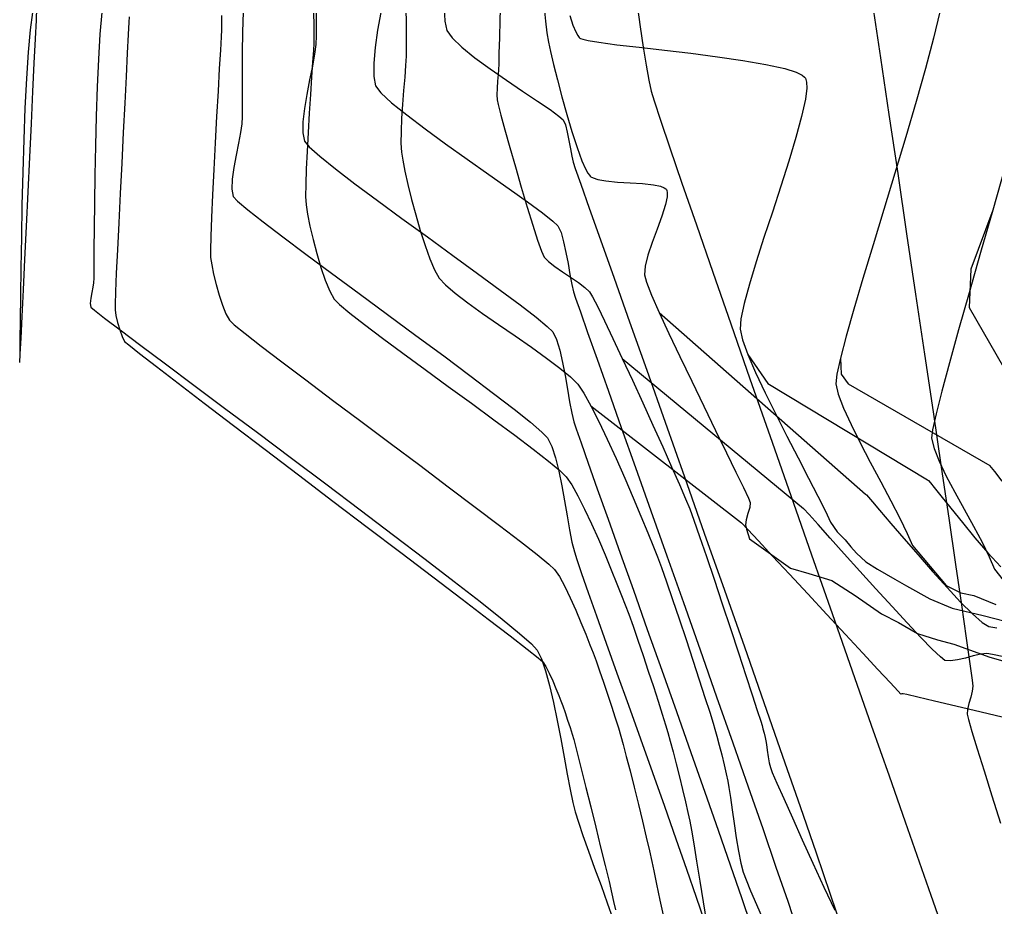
# Model space of a CAD drawing. Header units: metres. Extents: x 708868 to 711043, y 5411316 to 5413138.
# Drawn here: x 708942.7 to 709018.4, y 5411940.6 to 5412009.4 of the extents above; entities that cross this region are included whole.
import ezdxf

# ---------------------------------------------------------------- set-up
doc = ezdxf.new("R2010")
doc.units = ezdxf.units.M
for name, color, linetype in [('Rionegro 2010_Contours', 7, 'Continuous'), ('Rionegro 2014_Contours', 7, 'Continuous'), ('Rionegro 2018_Contours', 7, 'Continuous')]:
    doc.layers.add(name, color=color, linetype=linetype)

msp = doc.modelspace()

# ---------------------------------------------------------------- linework, layer by layer
at = {"layer": 'Rionegro 2010_Contours'}
for points in [[(708975.642, 5412010.26, 229), (708975.674, 5412009.243, 229), (708975.833, 5412008.52, 229), (708976.243, 5412007.943, 229), (708977, 5412007.226, 229), (708978.014, 5412006.411, 229), (708979.196, 5412005.543, 229), (708980.459, 5412004.662, 229), (708981.712, 5412003.814, 229), (708982.866, 5412003.039, 229), (708983.834, 5412002.383, 229), (708984.525, 5412001.886, 229), (708984.852, 5412001.593, 229), (708985.026, 5412001.196, 229), (708985.174, 5412000.643, 229), (708985.3, 5412000.006, 229), (708985.413, 5411999.359, 229), (708985.517, 5411998.774, 229), (708985.619, 5411998.325, 229), (708985.788, 5411997.834, 229), (708986.218, 5411996.614, 229), (708986.881, 5411994.74, 229), (708987.75, 5411992.287, 229), (708988.799, 5411989.329, 229), (708990.001, 5411985.94, 229), (708991.328, 5411982.196, 229), (708992.753, 5411978.171, 229), (708994.25, 5411973.939, 229), (708995.791, 5411969.576, 229), (708997.35, 5411965.155, 229), (708998.899, 5411960.751, 229), (709000.411, 5411956.439, 229), (709001.86, 5411952.293, 229), (709003.217, 5411948.388, 229), (709004.458, 5411944.799, 229), (709005.553, 5411941.6, 229), (709006.477, 5411938.865, 229)], [(708990.599, 5412010.468, 231), (708990.833, 5412008.809, 231), (708991.065, 5412007.237, 231), (708991.287, 5412005.828, 231), (708991.491, 5412004.66, 231), (708991.669, 5412003.812, 231), (708991.896, 5412003.068, 231), (708992.389, 5412001.582, 231), (708993.117, 5411999.433, 231), (708994.055, 5411996.7, 231), (708995.173, 5411993.463, 231), (708996.444, 5411989.801, 231), (708997.839, 5411985.793, 231), (708999.33, 5411981.518, 231), (709000.89, 5411977.056, 231), (709002.489, 5411972.485, 231), (709004.101, 5411967.885, 231), (709005.696, 5411963.334, 231), (709007.247, 5411958.913, 231), (709008.726, 5411954.7, 231), (709010.105, 5411950.775, 231), (709011.355, 5411947.216, 231), (709012.448, 5411944.102, 231), (709013.357, 5411941.514, 231), (709014.052, 5411939.53, 231)], [(709008.819, 5412010.531, 232), (709009.438, 5412006.4, 232), (709010.095, 5412002.009, 232), (709010.776, 5411997.439, 232), (709011.47, 5411992.769, 232), (709012.166, 5411988.08, 232), (709012.852, 5411983.451, 232), (709013.515, 5411978.962, 232), (709014.144, 5411974.693, 232), (709014.727, 5411970.725, 232), (709015.253, 5411967.138, 232), (709015.709, 5411964.01, 232), (709016.084, 5411961.424, 232), (709016.365, 5411959.457, 232), (709016.542, 5411958.191, 232), (709016.603, 5411957.705, 232), (709016.549, 5411957.34, 232), (709016.434, 5411956.87, 232), (709016.301, 5411956.367, 232), (709016.193, 5411955.9, 232), (709016.156, 5411955.538, 232), (709016.257, 5411955.137, 232), (709016.53, 5411954.213, 232), (709016.945, 5411952.858, 232), (709017.47, 5411951.16, 232), (709018.076, 5411949.211, 232), (709018.73, 5411947.1, 232)], [(708943.724, 5412009.911, 223), (708943.546, 5412008.562, 223), (708943.391, 5412006.831, 223), (708943.259, 5412004.789, 223), (708943.148, 5412002.511, 223), (708943.055, 5412000.07, 223), (708942.978, 5411997.538, 223), (708942.917, 5411994.989, 223), (708942.867, 5411992.496, 223), (708942.829, 5411990.131, 223), (708942.799, 5411987.969, 223), (708942.775, 5411986.081, 223), (708942.757, 5411984.542, 223), (708942.741, 5411983.423, 223), (708942.726, 5411982.799, 223)], [(708949.095, 5412009.91, 224), (708948.953, 5412008.244, 224), (708948.836, 5412006.3, 224), (708948.74, 5412004.156, 224), (708948.664, 5412001.892, 224), (708948.604, 5411999.587, 224), (708948.56, 5411997.319, 224), (708948.528, 5411995.17, 224), (708948.506, 5411993.217, 224), (708948.491, 5411991.54, 224), (708948.481, 5411990.218, 224), (708948.474, 5411989.332, 224), (708948.468, 5411988.959, 224), (708948.418, 5411988.636, 224), (708948.334, 5411988.216, 224), (708948.252, 5411987.77, 224), (708948.21, 5411987.37, 224), (708948.244, 5411987.086, 224), (708948.532, 5411986.84, 224), (708949.313, 5411986.236, 224), (708950.53, 5411985.315, 224), (708952.126, 5411984.116, 224), (708954.044, 5411982.681, 224), (708956.227, 5411981.049, 224), (708958.619, 5411979.263, 224), (708961.163, 5411977.363, 224), (708963.8, 5411975.388, 224), (708966.475, 5411973.38, 224), (708969.131, 5411971.379, 224), (708971.71, 5411969.427, 224), (708974.156, 5411967.563, 224), (708976.411, 5411965.828, 224), (708978.419, 5411964.264, 224), (708980.123, 5411962.91, 224), (708981.466, 5411961.807, 224), (708982.391, 5411960.995, 224), (708982.84, 5411960.517, 224), (708983.17, 5411959.846, 224), (708983.492, 5411958.907, 224), (708983.805, 5411957.757, 224), (708984.107, 5411956.455, 224), (708984.397, 5411955.059, 224), (708984.672, 5411953.628, 224), (708984.932, 5411952.219, 224), (708985.175, 5411950.891, 224), (708985.399, 5411949.703, 224), (708985.603, 5411948.713, 224), (708985.785, 5411947.979, 224), (708986.034, 5411947.188, 224), (708986.388, 5411946.152, 224), (708986.818, 5411944.94, 224), (708987.294, 5411943.62, 224), (708987.788, 5411942.261, 224), (708988.271, 5411940.932, 224), (708988.713, 5411939.702, 224)], [(708960.045, 5412009.968, 226), (708960.005, 5412008.397, 226), (708959.985, 5412006.813, 226), (708959.978, 5412005.29, 226), (708959.977, 5412003.901, 226), (708959.977, 5412002.72, 226), (708959.971, 5412001.821, 226), (708959.951, 5412001.278, 226), (708959.86, 5412000.625, 226), (708959.7, 5411999.793, 226), (708959.511, 5411998.858, 226), (708959.334, 5411997.899, 226), (708959.21, 5411996.994, 226), (708959.178, 5411996.222, 226), (708959.28, 5411995.659, 226), (708959.612, 5411995.301, 226), (708960.406, 5411994.632, 226), (708961.597, 5411993.695, 226), (708963.121, 5411992.535, 226), (708964.912, 5411991.194, 226), (708966.905, 5411989.716, 226), (708969.034, 5411988.144, 226), (708971.236, 5411986.522, 226), (708973.445, 5411984.893, 226), (708975.596, 5411983.301, 226), (708977.624, 5411981.789, 226), (708979.465, 5411980.4, 226), (708981.052, 5411979.178, 226), (708982.321, 5411978.166, 226), (708983.207, 5411977.408, 226), (708983.645, 5411976.947, 226), (708983.968, 5411976.29, 226), (708984.256, 5411975.414, 226), (708984.514, 5411974.38, 226), (708984.747, 5411973.245, 226), (708984.961, 5411972.069, 226), (708985.16, 5411970.909, 226), (708985.349, 5411969.825, 226), (708985.534, 5411968.875, 226), (708985.719, 5411968.117, 226), (708985.912, 5411967.522, 226), (708986.279, 5411966.456, 226), (708986.798, 5411964.982, 226), (708987.443, 5411963.162, 226), (708988.193, 5411961.056, 226), (708989.024, 5411958.728, 226), (708989.913, 5411956.238, 226), (708990.837, 5411953.648, 226), (708991.772, 5411951.021, 226), (708992.696, 5411948.418, 226), (708993.584, 5411945.9, 226), (708994.415, 5411943.53, 226), (708995.164, 5411941.369, 226), (708995.808, 5411939.479, 226)], [(708965.718, 5412010, 227), (708965.726, 5412008.984, 227), (708965.722, 5412008.111, 227), (708965.693, 5412007.437, 227), (708965.593, 5412006.691, 227), (708965.417, 5412005.752, 227), (708965.201, 5412004.688, 227), (708964.983, 5412003.569, 227), (708964.797, 5412002.466, 227), (708964.68, 5412001.448, 227), (708964.668, 5412000.585, 227), (708964.797, 5411999.946, 227), (708965.171, 5411999.501, 227), (708965.999, 5411998.771, 227), (708967.206, 5411997.804, 227), (708968.718, 5411996.649, 227), (708970.46, 5411995.352, 227), (708972.355, 5411993.961, 227), (708974.329, 5411992.523, 227), (708976.307, 5411991.087, 227), (708978.214, 5411989.7, 227), (708979.974, 5411988.409, 227), (708981.513, 5411987.263, 227), (708982.755, 5411986.308, 227), (708983.624, 5411985.592, 227), (708984.047, 5411985.163, 227), (708984.333, 5411984.564, 227), (708984.584, 5411983.756, 227), (708984.806, 5411982.804, 227), (708985.005, 5411981.775, 227), (708985.187, 5411980.732, 227), (708985.357, 5411979.743, 227), (708985.521, 5411978.873, 227), (708985.685, 5411978.187, 227), (708985.863, 5411977.651, 227), (708986.239, 5411976.569, 227), (708986.791, 5411975.002, 227), (708987.495, 5411973.014, 227), (708988.329, 5411970.667, 227), (708989.268, 5411968.025, 227), (708990.291, 5411965.151, 227), (708991.373, 5411962.107, 227), (708992.491, 5411958.957, 227), (708993.623, 5411955.763, 227), (708994.744, 5411952.588, 227), (708995.833, 5411949.495, 227), (708996.865, 5411946.547, 227), (708997.817, 5411943.808, 227), (708998.666, 5411941.339, 227), (708999.39, 5411939.205, 227)], [(708970.714, 5412009.902, 228), (708970.477, 5412008.549, 228), (708970.284, 5412007.212, 228), (708970.171, 5412005.984, 228), (708970.17, 5412004.96, 228), (708970.315, 5412004.233, 228), (708970.727, 5412003.692, 228), (708971.56, 5412002.924, 228), (708972.731, 5412001.975, 228), (708974.154, 5412000.895, 228), (708975.744, 5411999.733, 228), (708977.417, 5411998.537, 228), (708979.089, 5411997.356, 228), (708980.673, 5411996.239, 228), (708982.086, 5411995.233, 228), (708983.243, 5411994.389, 228), (708984.059, 5411993.754, 228), (708984.449, 5411993.378, 228), (708984.687, 5411992.862, 228), (708984.892, 5411992.154, 228), (708985.071, 5411991.327, 228), (708985.23, 5411990.451, 228), (708985.376, 5411989.599, 228), (708985.515, 5411988.844, 228), (708985.652, 5411988.256, 228), (708985.813, 5411987.78, 228), (708986.185, 5411986.714, 228), (708986.748, 5411985.119, 228), (708987.48, 5411983.053, 228), (708988.358, 5411980.579, 228), (708989.36, 5411977.757, 228), (708990.464, 5411974.647, 228), (708991.648, 5411971.31, 228), (708992.889, 5411967.806, 228), (708994.167, 5411964.196, 228), (708995.458, 5411960.541, 228), (708996.741, 5411956.901, 228), (708997.993, 5411953.337, 228), (708999.192, 5411949.909, 228), (709000.317, 5411946.678, 228), (709001.345, 5411943.704, 228), (709002.254, 5411941.048, 228), (709003.022, 5411938.77, 228)]]:
    msp.add_polyline3d(points, dxfattribs=at)
at = {"layer": 'Rionegro 2014_Contours'}
for points in [[(708980, 5412010.844, 228), (708979.954, 5412009.343, 228), (708979.914, 5412007.948, 228), (708979.88, 5412006.769, 228), (708979.856, 5412005.917, 228), (708979.843, 5412005.504, 228), (708979.816, 5412005.108, 228), (708979.775, 5412004.598, 228), (708979.736, 5412004.051, 228), (708979.715, 5412003.543, 228), (708979.729, 5412003.152, 228), (708979.816, 5412002.771, 228), (708980.027, 5412001.966, 228), (708980.336, 5412000.831, 228), (708980.719, 5411999.458, 228), (708981.151, 5411997.941, 228), (708981.607, 5411996.37, 228), (708982.063, 5411994.839, 228), (708982.492, 5411993.441, 228), (708982.871, 5411992.268, 228), (708983.175, 5411991.412, 228), (708983.378, 5411990.966, 228), (708983.71, 5411990.613, 228), (708984.204, 5411990.225, 228), (708984.799, 5411989.816, 228), (708985.429, 5411989.402, 228), (708986.032, 5411988.996, 228), (708986.543, 5411988.614, 228), (708986.897, 5411988.27, 228), (708987.129, 5411987.883, 228), (708987.527, 5411987.108, 228), (708988.064, 5411986.011, 228), (708988.71, 5411984.654, 228), (708989.437, 5411983.104, 228), (708990.215, 5411981.424, 228), (708991.015, 5411979.679, 228), (708991.808, 5411977.933, 228), (708992.566, 5411976.251, 228), (708993.258, 5411974.697, 228), (708993.857, 5411973.335, 228), (708994.333, 5411972.231, 228), (708994.657, 5411971.448, 228), (708994.982, 5411970.576, 228), (708995.425, 5411969.319, 228), (708995.958, 5411967.764, 228), (708996.553, 5411965.998, 228), (708997.183, 5411964.107, 228), (708997.82, 5411962.178, 228), (708998.438, 5411960.298, 228), (708999.008, 5411958.554, 228), (708999.504, 5411957.032, 228), (708999.897, 5411955.819, 228), (709000.16, 5411955.001, 228), (709000.267, 5411954.666, 228), (709000.337, 5411954.409, 228), (709000.42, 5411954.076, 228), (709000.5, 5411953.742, 228), (709000.559, 5411953.481, 228), (709000.603, 5411953.206, 228), (709000.666, 5411952.763, 228), (709000.742, 5411952.251, 228), (709000.826, 5411951.766, 228), (709000.91, 5411951.406, 228), (709001.061, 5411951.036, 228), (709001.421, 5411950.207, 228), (709001.952, 5411949.002, 228), (709002.619, 5411947.508, 228), (709003.384, 5411945.811, 228), (709004.21, 5411943.996, 228), (709005.062, 5411942.149, 228), (709005.903, 5411940.356, 228)], [(708944.053, 5412010.27, 223), (708944.007, 5412009.33, 223), (708943.937, 5412007.875, 223), (708943.846, 5412005.995, 223), (708943.739, 5412003.778, 223), (708943.62, 5412001.315, 223), (708943.494, 5411998.695, 223), (708943.364, 5411996.007, 223), (708943.235, 5411993.34, 223), (708943.112, 5411990.785, 223), (708942.998, 5411988.429, 223), (708942.898, 5411986.364, 223), (708942.817, 5411984.677, 223), (708942.758, 5411983.459, 223), (708942.726, 5411982.799, 223)], [(708972.664, 5412010.196, 227), (708972.676, 5412009.09, 227), (708972.691, 5412008.071, 227), (708972.699, 5412007.197, 227), (708972.688, 5412006.525, 227), (708972.644, 5412005.797, 227), (708972.574, 5412004.892, 227), (708972.491, 5412003.87, 227), (708972.408, 5412002.79, 227), (708972.337, 5412001.712, 227), (708972.291, 5412000.695, 227), (708972.284, 5411999.798, 227), (708972.328, 5411999.082, 227), (708972.427, 5411998.46, 227), (708972.597, 5411997.606, 227), (708972.829, 5411996.577, 227), (708973.11, 5411995.43, 227), (708973.431, 5411994.225, 227), (708973.781, 5411993.017, 227), (708974.148, 5411991.867, 227), (708974.522, 5411990.83, 227), (708974.892, 5411989.966, 227), (708975.248, 5411989.332, 227), (708975.724, 5411988.807, 227), (708976.483, 5411988.158, 227), (708977.466, 5411987.411, 227), (708978.609, 5411986.593, 227), (708979.853, 5411985.73, 227), (708981.136, 5411984.849, 227), (708982.397, 5411983.977, 227), (708983.574, 5411983.14, 227), (708984.607, 5411982.364, 227), (708985.433, 5411981.676, 227), (708985.993, 5411981.103, 227), (708986.451, 5411980.425, 227), (708986.999, 5411979.447, 227), (708987.613, 5411978.234, 227), (708988.271, 5411976.849, 227), (708988.949, 5411975.357, 227), (708989.625, 5411973.821, 227), (708990.276, 5411972.306, 227), (708990.877, 5411970.876, 227), (708991.407, 5411969.594, 227), (708991.843, 5411968.524, 227), (708992.16, 5411967.732, 227), (708992.465, 5411966.918, 227), (708992.864, 5411965.794, 227), (708993.331, 5411964.436, 227), (708993.842, 5411962.921, 227), (708994.373, 5411961.327, 227), (708994.9, 5411959.73, 227), (708995.398, 5411958.206, 227), (708995.844, 5411956.834, 227), (708996.212, 5411955.69, 227), (708996.479, 5411954.851, 227), (708996.619, 5411954.393, 227), (708996.769, 5411953.851, 227), (708996.949, 5411953.157, 227), (708997.141, 5411952.387, 227), (708997.327, 5411951.615, 227), (708997.49, 5411950.917, 227), (708997.61, 5411950.367, 227), (708997.696, 5411949.867, 227), (708997.81, 5411949.096, 227), (708997.946, 5411948.136, 227), (708998.101, 5411947.066, 227), (708998.269, 5411945.968, 227), (708998.446, 5411944.923, 227), (708998.626, 5411944.011, 227), (708998.805, 5411943.314, 227), (708999.022, 5411942.712, 227), (708999.373, 5411941.85, 227), (708999.827, 5411940.792, 227), (709000.356, 5411939.605, 227)], [(708983.393, 5412010.261, 229), (708983.491, 5412009.24, 229), (708983.598, 5412008.342, 229), (708983.712, 5412007.615, 229), (708983.865, 5412006.89, 229), (708984.1, 5412005.889, 229), (708984.402, 5412004.69, 229), (708984.752, 5412003.371, 229), (708985.135, 5412002.008, 229), (708985.533, 5412000.679, 229), (708985.93, 5411999.461, 229), (708986.307, 5411998.43, 229), (708986.584, 5411997.793, 229), (708986.772, 5411997.45, 229), (708986.885, 5411997.295, 229), (708986.937, 5411997.242, 229), (708987.008, 5411997.187, 229), (708987.189, 5411997.091, 229), (708987.547, 5411996.976, 229), (708988.155, 5411996.866, 229), (708989.058, 5411996.778, 229), (708990.036, 5411996.718, 229), (708990.996, 5411996.657, 229), (708991.848, 5411996.568, 229), (708992.39, 5411996.456, 229), (708992.684, 5411996.339, 229), (708992.815, 5411996.242, 229), (708992.86, 5411996.187, 229), (708992.891, 5411996.123, 229), (708992.924, 5411995.956, 229), (708992.907, 5411995.62, 229), (708992.78, 5411995.034, 229), (708992.498, 5411994.139, 229), (708992.138, 5411993.136, 229), (708991.76, 5411992.101, 229), (708991.427, 5411991.114, 229), (708991.202, 5411990.253, 229), (708991.145, 5411989.594, 229), (708991.308, 5411989.023, 229), (708991.708, 5411988.022, 229), (708992.302, 5411986.671, 229), (708993.047, 5411985.052, 229), (708993.899, 5411983.247, 229), (708994.815, 5411981.338, 229), (708995.751, 5411979.407, 229), (708996.663, 5411977.535, 229), (708997.509, 5411975.805, 229), (708998.244, 5411974.298, 229), (708998.826, 5411973.096, 229), (708999.21, 5411972.281, 229), (708999.354, 5411971.935, 229), (708999.308, 5411971.566, 229), (708999.17, 5411971.083, 229), (708999.028, 5411970.599, 229), (708998.97, 5411970.225, 229), (708999.056, 5411969.893, 229), (708999.287, 5411969.134, 229), (709002.463, 5411966.853, 229), (709003.903, 5411966.455, 229), (709005.666, 5411965.905, 229), (709007.484, 5411964.749, 229), (709009.522, 5411963.319, 229), (709010.844, 5411962.658, 229), (709012.298, 5411961.795, 229), (709013.857, 5411961.294, 229), (709015.138, 5411960.961, 229), (709017.922, 5411959.96, 229), (709019.092, 5411959.626, 229)], [(708951.224, 5412009.586, 224), (708951.203, 5412009.17, 224), (708951.153, 5412008.199, 224), (708951.078, 5412006.765, 224), (708950.985, 5412004.961, 224), (708950.878, 5412002.878, 224), (708950.762, 5412000.61, 224), (708950.642, 5411998.248, 224), (708950.523, 5411995.885, 224), (708950.411, 5411993.614, 224), (708950.311, 5411991.528, 224), (708950.227, 5411989.717, 224), (708950.165, 5411988.276, 224), (708950.13, 5411987.296, 224), (708950.127, 5411986.87, 224), (708950.199, 5411986.447, 224), (708950.325, 5411985.901, 224), (708950.487, 5411985.322, 224), (708950.67, 5411984.803, 224), (708950.857, 5411984.433, 224), (708951.187, 5411984.15, 224), (708952.034, 5411983.483, 224), (708953.333, 5411982.478, 224), (708955.02, 5411981.185, 224), (708957.03, 5411979.65, 224), (708959.299, 5411977.922, 224), (708961.762, 5411976.049, 224), (708964.355, 5411974.08, 224), (708967.015, 5411972.06, 224), (708969.675, 5411970.04, 224), (708972.272, 5411968.067, 224), (708974.742, 5411966.189, 224), (708977.02, 5411964.454, 224), (708979.042, 5411962.909, 224), (708980.743, 5411961.604, 224), (708982.06, 5411960.585, 224), (708982.926, 5411959.901, 224), (708983.279, 5411959.601, 224), (708983.519, 5411959.229, 224), (708983.781, 5411958.716, 224), (708984.045, 5411958.128, 224), (708984.294, 5411957.533, 224), (708984.508, 5411956.996, 224), (708984.67, 5411956.584, 224), (708984.821, 5411956.181, 224), (708985.003, 5411955.664, 224), (708985.197, 5411955.088, 224), (708985.386, 5411954.51, 224), (708985.552, 5411953.987, 224), (708985.677, 5411953.575, 224), (708985.786, 5411953.162, 224), (708985.994, 5411952.349, 224), (708986.278, 5411951.22, 224), (708986.618, 5411949.861, 224), (708986.992, 5411948.356, 224), (708987.379, 5411946.79, 224), (708987.758, 5411945.249, 224), (708988.107, 5411943.817, 224), (708988.406, 5411942.579, 224), (708988.632, 5411941.619, 224), (708988.766, 5411941.024, 224), (708988.911, 5411940.395, 224)], [(708958.376, 5412009.69, 225), (708958.385, 5412009.061, 225), (708958.378, 5412008.566, 225), (708958.351, 5412008.038, 225), (708958.292, 5412007.004, 225), (708958.209, 5412005.562, 225), (708958.11, 5412003.815, 225), (708958, 5412001.863, 225), (708957.887, 5411999.808, 225), (708957.778, 5411997.749, 225), (708957.679, 5411995.788, 225), (708957.598, 5411994.026, 225), (708957.541, 5411992.563, 225), (708957.515, 5411991.501, 225), (708957.527, 5411990.941, 225), (708957.618, 5411990.369, 225), (708957.769, 5411989.645, 225), (708957.966, 5411988.836, 225), (708958.199, 5411988.008, 225), (708958.454, 5411987.226, 225), (708958.721, 5411986.556, 225), (708958.987, 5411986.066, 225), (708959.36, 5411985.716, 225), (708960.206, 5411985.032, 225), (708961.457, 5411984.059, 225), (708963.047, 5411982.846, 225), (708964.908, 5411981.44, 225), (708966.975, 5411979.887, 225), (708969.179, 5411978.237, 225), (708971.455, 5411976.535, 225), (708973.734, 5411974.829, 225), (708975.951, 5411973.168, 225), (708978.038, 5411971.597, 225), (708979.928, 5411970.165, 225), (708981.555, 5411968.918, 225), (708982.851, 5411967.905, 225), (708983.749, 5411967.173, 225), (708984.184, 5411966.768, 225), (708984.564, 5411966.204, 225), (708984.976, 5411965.449, 225), (708985.402, 5411964.565, 225), (708985.827, 5411963.61, 225), (708986.232, 5411962.647, 225), (708986.601, 5411961.734, 225), (708986.919, 5411960.931, 225), (708987.167, 5411960.3, 225), (708987.402, 5411959.68, 225), (708987.679, 5411958.904, 225), (708987.983, 5411958.025, 225), (708988.296, 5411957.092, 225), (708988.604, 5411956.157, 225), (708988.888, 5411955.27, 225), (708989.134, 5411954.484, 225), (708989.324, 5411953.848, 225), (708989.503, 5411953.201, 225), (708989.746, 5411952.276, 225), (708990.035, 5411951.145, 225), (708990.353, 5411949.881, 225), (708990.68, 5411948.559, 225), (708990.998, 5411947.25, 225), (708991.288, 5411946.029, 225), (708991.533, 5411944.967, 225), (708991.714, 5411944.138, 225), (708991.87, 5411943.407, 225), (708992.09, 5411942.383, 225), (708992.357, 5411941.135, 225), (708992.651, 5411939.732, 225)], [(708965.519, 5412009.852, 226), (708965.534, 5412008.962, 226), (708965.543, 5412008.175, 226), (708965.533, 5412007.545, 226), (708965.501, 5412006.971, 226), (708965.442, 5412006.069, 226), (708965.364, 5412004.912, 226), (708965.274, 5412003.57, 226), (708965.179, 5412002.115, 226), (708965.087, 5412000.619, 226), (708965.005, 5411999.152, 226), (708964.941, 5411997.787, 226), (708964.902, 5411996.594, 226), (708964.895, 5411995.645, 226), (708964.928, 5411995.011, 226), (708965.042, 5411994.275, 226), (708965.226, 5411993.356, 226), (708965.468, 5411992.319, 226), (708965.755, 5411991.231, 226), (708966.076, 5411990.159, 226), (708966.417, 5411989.168, 226), (708966.769, 5411988.326, 226), (708967.117, 5411987.699, 226), (708967.53, 5411987.277, 226), (708968.331, 5411986.607, 226), (708969.458, 5411985.728, 226), (708970.847, 5411984.682, 226), (708972.434, 5411983.51, 226), (708974.154, 5411982.251, 226), (708975.945, 5411980.946, 226), (708977.743, 5411979.636, 226), (708979.483, 5411978.362, 226), (708981.101, 5411977.163, 226), (708982.535, 5411976.08, 226), (708983.72, 5411975.154, 226), (708984.592, 5411974.426, 226), (708985.088, 5411973.936, 226), (708985.52, 5411973.306, 226), (708986.001, 5411972.455, 226), (708986.516, 5411971.434, 226), (708987.048, 5411970.298, 226), (708987.58, 5411969.099, 226), (708988.096, 5411967.89, 226), (708988.578, 5411966.724, 226), (708989.012, 5411965.655, 226), (708989.379, 5411964.734, 226), (708989.664, 5411964.016, 226), (708989.937, 5411963.294, 226), (708990.27, 5411962.364, 226), (708990.645, 5411961.282, 226), (708991.045, 5411960.103, 226), (708991.451, 5411958.884, 226), (708991.847, 5411957.679, 226), (708992.214, 5411956.545, 226), (708992.536, 5411955.536, 226), (708992.794, 5411954.71, 226), (708992.972, 5411954.121, 226), (708993.157, 5411953.456, 226), (708993.375, 5411952.628, 226), (708993.614, 5411951.69, 226), (708993.861, 5411950.698, 226), (708994.102, 5411949.704, 226), (708994.325, 5411948.762, 226), (708994.516, 5411947.927, 226), (708994.662, 5411947.253, 226), (708994.789, 5411946.567, 226), (708994.97, 5411945.497, 226), (708995.19, 5411944.145, 226), (708995.437, 5411942.61, 226), (708995.696, 5411940.995, 226), (708995.954, 5411939.399, 226)], [(708985.374, 5412009.685, 230), (708985.614, 5412008.931, 230), (708985.823, 5412008.425, 230), (708985.987, 5412008.129, 230), (708986.1, 5412007.982, 230), (708986.157, 5412007.925, 230), (708986.203, 5412007.896, 230), (708986.367, 5412007.834, 230), (708986.781, 5412007.738, 230), (708987.611, 5412007.602, 230), (708989.023, 5412007.416, 230), (708990.754, 5412007.213, 230), (708992.699, 5412006.992, 230), (708994.755, 5412006.751, 230), (708996.819, 5412006.488, 230), (708998.786, 5412006.203, 230), (709000.554, 5412005.895, 230), (709002.019, 5412005.561, 230), (709002.902, 5412005.276, 230), (709003.362, 5412005.05, 230), (709003.56, 5412004.894, 230), (709003.623, 5412004.814, 230), (709003.666, 5412004.731, 230), (709003.72, 5412004.507, 230), (709003.731, 5412004.041, 230), (709003.627, 5412003.2, 230), (709003.332, 5412001.845, 230), (709002.891, 5412000.221, 230), (709002.34, 5411998.399, 230), (709001.718, 5411996.453, 230), (709001.064, 5411994.453, 230), (709000.414, 5411992.472, 230), (708999.806, 5411990.582, 230), (708999.28, 5411988.855, 230), (708998.872, 5411987.362, 230), (708998.622, 5411986.176, 230), (708998.565, 5411985.368, 230), (708998.753, 5411984.544, 230), (708999.169, 5411983.404, 230), (708999.767, 5411982.018, 230), (709000.501, 5411980.455, 230), (709001.325, 5411978.786, 230), (709002.192, 5411977.081, 230), (709003.057, 5411975.407, 230), (709003.873, 5411973.836, 230), (709004.594, 5411972.437, 230), (709005.174, 5411971.279, 230), (709005.567, 5411970.432, 230), (709006.09, 5411969.672, 230), (709006.702, 5411969.062, 230), (709007.153, 5411968.505, 230), (709007.579, 5411968.027, 230), (709008.301, 5411967.351, 230), (709009.21, 5411966.777, 230), (709010.55, 5411966.012, 230), (709011.46, 5411965.487, 230), (709013.278, 5411964.483, 230), (709015.001, 5411963.766, 230), (709017.394, 5411963.193, 230), (709019.117, 5411962.762, 230)], [(709014.048, 5412009.955, 231), (709013.561, 5412007.923, 231), (709012.938, 5412005.582, 231), (709012.211, 5412003.009, 231), (709011.41, 5412000.279, 231), (709010.565, 5411997.468, 231), (709009.71, 5411994.651, 231), (709008.873, 5411991.904, 231), (709008.086, 5411989.303, 231), (709007.38, 5411986.925, 231), (709006.786, 5411984.844, 231), (709006.336, 5411983.136, 231), (709006.058, 5411981.877, 231), (709005.986, 5411981.143, 231), (709006.173, 5411980.338, 231), (709006.583, 5411979.263, 231), (709007.166, 5411977.982, 231), (709007.873, 5411976.56, 231), (709008.654, 5411975.059, 231), (709009.458, 5411973.544, 231), (709010.237, 5411972.079, 231), (709010.94, 5411970.728, 231), (709011.517, 5411969.555, 231), (709011.92, 5411968.623, 231), (709014.532, 5411965.507, 231), (709015.669, 5411964.939, 231), (709016.679, 5411964.75, 231), (709018.384, 5411964.056, 231)], [(709019.115, 5411997.979, 232), (709018.143, 5411994.598, 232), (709017.201, 5411991.317, 232), (709016.311, 5411988.203, 232), (709015.497, 5411985.327, 232), (709014.783, 5411982.758, 232), (709014.194, 5411980.563, 232), (709013.752, 5411978.812, 232), (709013.482, 5411977.574, 232), (709013.407, 5411976.918, 232), (709013.59, 5411976.142, 232), (709013.988, 5411975.151, 232), (709014.545, 5411973.998, 232), (709015.21, 5411972.739, 232), (709015.929, 5411971.429, 232), (709016.649, 5411970.123, 232), (709017.316, 5411968.874, 232), (709017.877, 5411967.739, 232), (709018.279, 5411966.773, 232), (709018.961, 5411965.937, 232)]]:
    msp.add_polyline3d(points, dxfattribs=at)
at = {"layer": 'Rionegro 2018_Contours'}
for points in [[(708980, 5412010.844, 228), (708979.954, 5412009.343, 228), (708979.914, 5412007.948, 228), (708979.88, 5412006.769, 228), (708979.856, 5412005.917, 228), (708979.843, 5412005.504, 228), (708979.816, 5412005.108, 228), (708979.775, 5412004.598, 228), (708979.736, 5412004.051, 228), (708979.715, 5412003.543, 228), (708979.729, 5412003.152, 228), (708979.816, 5412002.771, 228), (708980.027, 5412001.966, 228), (708980.336, 5412000.831, 228), (708980.719, 5411999.458, 228), (708981.151, 5411997.941, 228), (708981.607, 5411996.37, 228), (708982.063, 5411994.839, 228), (708982.492, 5411993.441, 228), (708982.871, 5411992.268, 228), (708983.175, 5411991.412, 228), (708983.378, 5411990.966, 228), (708983.71, 5411990.613, 228), (708984.204, 5411990.225, 228), (708984.799, 5411989.816, 228), (708985.429, 5411989.402, 228), (708986.032, 5411988.996, 228), (708986.543, 5411988.614, 228), (708986.897, 5411988.27, 228), (708987.129, 5411987.883, 228), (708987.527, 5411987.108, 228), (708988.064, 5411986.011, 228), (708988.71, 5411984.654, 228), (708989.437, 5411983.104, 228), (709003.476, 5411971.491, 228)], [(708972.664, 5412010.196, 227), (708972.676, 5412009.09, 227), (708972.691, 5412008.071, 227), (708972.699, 5412007.197, 227), (708972.688, 5412006.525, 227), (708972.644, 5412005.797, 227), (708972.574, 5412004.892, 227), (708972.491, 5412003.87, 227), (708972.408, 5412002.79, 227), (708972.337, 5412001.712, 227), (708972.291, 5412000.695, 227), (708972.284, 5411999.798, 227), (708972.328, 5411999.082, 227), (708972.427, 5411998.46, 227), (708972.597, 5411997.606, 227), (708972.829, 5411996.577, 227), (708973.11, 5411995.43, 227), (708973.431, 5411994.225, 227), (708973.781, 5411993.017, 227), (708974.148, 5411991.867, 227), (708974.522, 5411990.83, 227), (708974.892, 5411989.966, 227), (708975.248, 5411989.332, 227), (708975.724, 5411988.807, 227), (708976.483, 5411988.158, 227), (708977.466, 5411987.411, 227), (708978.609, 5411986.593, 227), (708979.853, 5411985.73, 227), (708981.136, 5411984.849, 227), (708982.397, 5411983.977, 227), (708983.574, 5411983.14, 227), (708984.607, 5411982.364, 227), (708985.433, 5411981.676, 227), (708985.993, 5411981.103, 227), (708986.451, 5411980.425, 227), (708986.999, 5411979.447, 227), (708998.665, 5411970.382, 227)], [(708983.393, 5412010.261, 229), (708983.491, 5412009.24, 229), (708983.598, 5412008.342, 229), (708983.712, 5412007.615, 229), (708983.865, 5412006.89, 229), (708984.1, 5412005.889, 229), (708984.402, 5412004.69, 229), (708984.752, 5412003.371, 229), (708985.135, 5412002.008, 229), (708985.533, 5412000.679, 229), (708985.93, 5411999.461, 229), (708986.307, 5411998.43, 229), (708986.584, 5411997.793, 229), (708986.772, 5411997.45, 229), (708986.885, 5411997.295, 229), (708986.937, 5411997.242, 229), (708987.008, 5411997.187, 229), (708987.189, 5411997.091, 229), (708987.547, 5411996.976, 229), (708988.155, 5411996.866, 229), (708989.058, 5411996.778, 229), (708990.036, 5411996.718, 229), (708990.996, 5411996.657, 229), (708991.848, 5411996.568, 229), (708992.39, 5411996.456, 229), (708992.684, 5411996.339, 229), (708992.815, 5411996.242, 229), (708992.86, 5411996.187, 229), (708992.891, 5411996.123, 229), (708992.924, 5411995.956, 229), (708992.907, 5411995.62, 229), (708992.78, 5411995.034, 229), (708992.498, 5411994.139, 229), (708992.138, 5411993.136, 229), (708991.76, 5411992.101, 229), (708991.427, 5411991.114, 229), (708991.202, 5411990.253, 229), (708991.145, 5411989.594, 229), (708991.308, 5411989.023, 229), (708991.708, 5411988.022, 229), (708992.302, 5411986.671, 229), (709008.287, 5411972.6, 229)], [(708985.374, 5412009.685, 230), (708985.614, 5412008.931, 230), (708985.823, 5412008.425, 230), (708985.987, 5412008.129, 230), (708986.1, 5412007.982, 230), (708986.157, 5412007.925, 230), (708986.203, 5412007.896, 230), (708986.367, 5412007.834, 230), (708986.781, 5412007.738, 230), (708987.611, 5412007.602, 230), (708989.023, 5412007.416, 230), (708990.754, 5412007.213, 230), (708992.699, 5412006.992, 230), (708994.755, 5412006.751, 230), (708996.819, 5412006.488, 230), (708998.786, 5412006.203, 230), (709000.554, 5412005.895, 230), (709002.019, 5412005.561, 230), (709002.902, 5412005.276, 230), (709003.362, 5412005.05, 230), (709003.56, 5412004.894, 230), (709003.623, 5412004.814, 230), (709003.666, 5412004.731, 230), (709003.72, 5412004.507, 230), (709003.731, 5412004.041, 230), (709003.627, 5412003.2, 230), (709003.332, 5412001.845, 230), (709002.891, 5412000.221, 230), (709002.34, 5411998.399, 230), (709001.718, 5411996.453, 230), (709001.064, 5411994.453, 230), (709000.414, 5411992.472, 230), (708999.806, 5411990.582, 230), (708999.28, 5411988.855, 230), (708998.872, 5411987.362, 230), (708998.622, 5411986.176, 230), (708998.565, 5411985.368, 230), (708998.753, 5411984.544, 230), (708999.169, 5411983.404, 230), (709000.701, 5411981.179, 230), (709013.098, 5411973.709, 230)], [(709014.048, 5412009.955, 231), (709013.561, 5412007.923, 231), (709012.938, 5412005.582, 231), (709012.211, 5412003.009, 231), (709011.41, 5412000.279, 231), (709010.565, 5411997.468, 231), (709009.71, 5411994.651, 231), (709008.873, 5411991.904, 231), (709008.086, 5411989.303, 231), (709007.38, 5411986.925, 231), (709006.786, 5411984.844, 231), (709006.336, 5411983.136, 231), (709006.405, 5411981.877, 231), (709006.927, 5411981.143, 231), (709017.91, 5411974.818, 231)], [(709019.115, 5411997.979, 232), (709018.143, 5411994.598, 232), (709016.444, 5411990.014, 232), (709016.311, 5411987.045, 232), (709022.721, 5411975.927, 232)], [(709018.868, 5411973.611, 231), (709018.299, 5411974.349, 231), (709017.91, 5411974.818, 231)], [(709013.098, 5411973.709, 230), (709013.16, 5411973.641, 230), (709013.312, 5411973.464, 230), (709013.608, 5411973.105, 230), (709014.112, 5411972.475, 230), (709014.888, 5411971.501, 230), (709015.786, 5411970.387, 230), (709016.761, 5411969.207, 230), (709017.77, 5411968.038, 230), (709018.768, 5411966.951, 230)], [(709008.287, 5411972.6, 229), (709008.349, 5411972.533, 229), (709008.507, 5411972.356, 229), (709008.824, 5411971.991, 229), (709009.378, 5411971.344, 229), (709010.243, 5411970.329, 229), (709011.252, 5411969.151, 229), (709012.35, 5411967.881, 229), (709013.485, 5411966.591, 229), (709014.603, 5411965.352, 229), (709015.652, 5411964.235, 229), (709016.579, 5411963.31, 229), (709017.329, 5411962.65, 229), (709017.851, 5411962.326, 229), (709018.465, 5411962.232, 229)], [(709019.005, 5411959.995, 228), (709018.134, 5411960.179, 228), (709017.695, 5411960.249, 228), (709017.206, 5411960.202, 228), (709016.631, 5411960.067, 228), (709016.019, 5411959.898, 228), (709015.417, 5411959.747, 228), (709014.875, 5411959.668, 228), (709014.439, 5411959.714, 228), (709014.09, 5411959.976, 228), (709013.448, 5411960.592, 228), (709012.57, 5411961.495, 228), (709011.514, 5411962.618, 228), (709010.335, 5411963.894, 228), (709009.092, 5411965.256, 228), (709007.842, 5411966.638, 228), (709006.641, 5411967.972, 228), (709005.547, 5411969.191, 228), (709004.617, 5411970.229, 228), (709003.908, 5411971.018, 228), (709003.476, 5411971.491, 228)], [(709019.424, 5411955.182, 227), (709017.247, 5411955.695, 227), (709015.285, 5411956.16, 227), (709013.619, 5411956.554, 227), (709012.328, 5411956.861, 227), (709011.493, 5411957.059, 227), (709011.193, 5411957.129, 227), (709011.108, 5411957.114, 227), (709011.026, 5411957.102, 227), (709010.801, 5411957.341, 227), (709010.185, 5411958.001, 227), (709009.25, 5411959.004, 227), (709008.071, 5411960.271, 227), (709006.721, 5411961.721, 227), (709005.274, 5411963.277, 227), (709003.803, 5411964.858, 227), (709002.382, 5411966.387, 227), (709001.084, 5411967.782, 227), (708999.982, 5411968.966, 227), (708999.152, 5411969.859, 227), (708998.665, 5411970.382, 227)]]:
    msp.add_polyline3d(points, dxfattribs=at)

doc.saveas('drawing.dxf')
